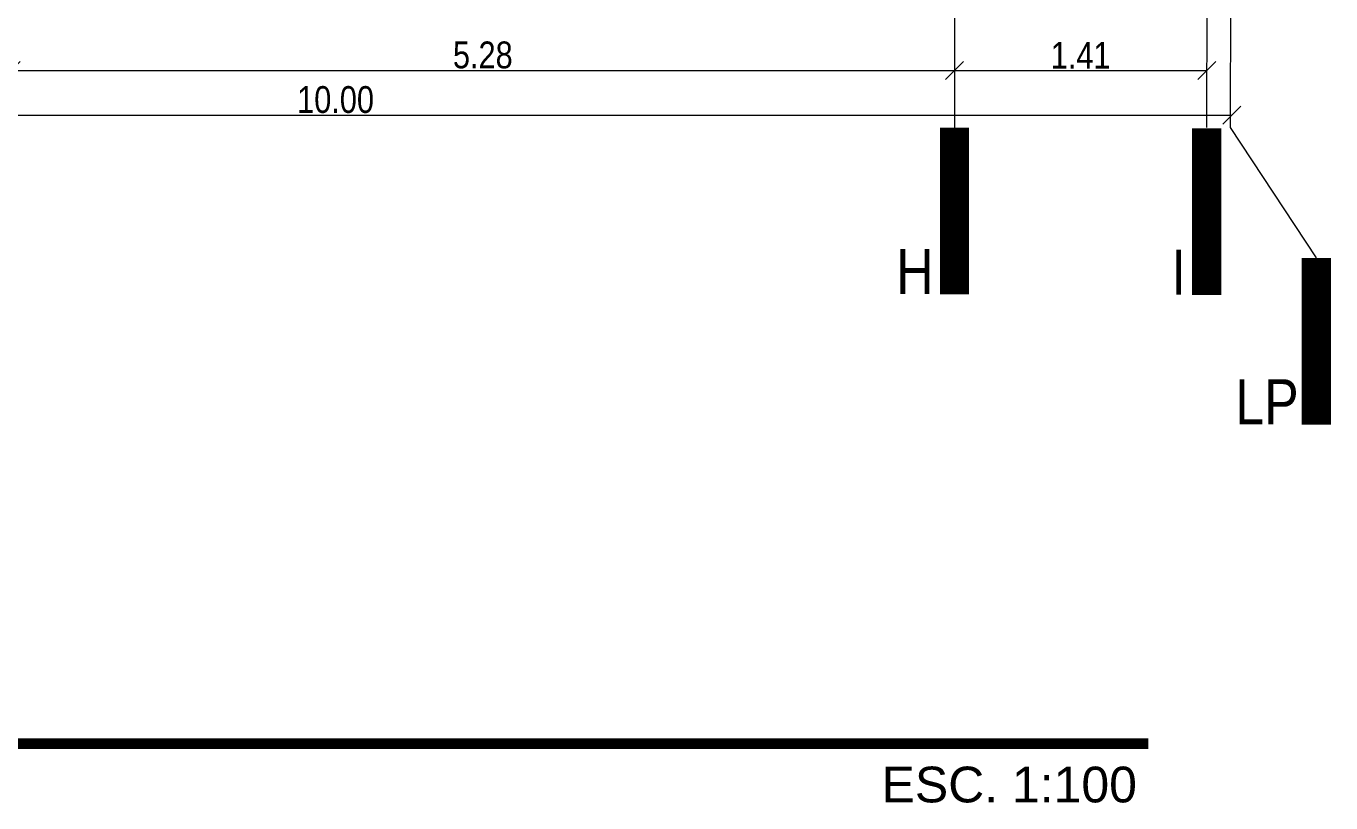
# Model space of a CAD drawing. Header units: millimetres. Extents: x 2787.4 to 2811.7, y 1328.5 to 1358.7.
# Drawn here: x 2793.67 to 2800.97, y 1328.5 to 1332.84 of the extents above; entities that cross this region are included whole.
import ezdxf
from ezdxf.enums import TextEntityAlignment as Align

# ---------------------------------------------------------------- set-up
doc = ezdxf.new("R2010")
doc.units = ezdxf.units.MM
doc.linetypes.add('ACAD_ISO04W100', pattern=[30, 24, -3, 0, -3])
doc.linetypes.add('CENTER', pattern=[2, 1.25, -0.25, 0.25, -0.25])
doc.layers.get('0').update_dxf_attribs({"lineweight": 5})
doc.layers.get('Defpoints').update_dxf_attribs({"lineweight": 5})
for name, color, linetype, lineweight in [('0 EJES', 8, 'CENTER', 0), ('14-DIM INTERIOR', 7, 'Continuous', 5), ('7-EJES', 7, 'ACAD_ISO04W100', 5)]:
    doc.layers.add(name, color=color, linetype=linetype, lineweight=lineweight)
doc.styles.add('ARIALNARROW', font='ARIALN.TTF', dxfattribs={"height": 0.13})
doc.styles.get("Standard").update_dxf_attribs({"font": 'arial.ttf'})
doc.styles.add('TEXTOS', font='ARIALN.TTF')
doc.dimstyles.new('Copy of COTAS-DET', dxfattribs={"dimtxt": 0.15, "dimasz": 0.1, "dimexe": 0.18, "dimexo": 0.0625, "dimgap": 0.01, "dimtad": 1, "dimzin": 0, "dimdsep": 46, "dimtxsty": 'TEXTOS', "dimblk": 'OBLIQUE', "dimcen": 0.04, "dimse1": 1, "dimse2": 1, "dimclrd": 256, "dimclrt": 256, "dimadec": 0, "dimazin": 0, "dimtfac": 1, "dimtofl": 0, "dimtmove": 0, "dimatfit": 3, "dimfxl": 1, "dimtolj": 1, "dimtzin": 0, "dimlwd": -1, "dimarcsym": 0})

# ---------------------------------------------------------------- blocks, each defined once
blk = doc.blocks.new('_Oblique')
at = {"color": 0, "lineweight": -2}
blk.add_line((-0.5, -0.5), (0.5, 0.5), dxfattribs=at)
blk = doc.blocks.new('*D155')
at = {"layer": '14-DIM INTERIOR', "transparency": 16777216}
blk.add_line((2793.5879, 1332.5962), (2798.8659, 1332.5962), dxfattribs=at)
at = {"layer": 'Defpoints', "color": 0, "transparency": 16777216}
for p in [(2793.5879, 1332.5962), (2798.8659, 1332.5962), (2798.8659, 1332.5962)]:
    blk.add_point(p, dxfattribs=at)
at = {"layer": '14-DIM INTERIOR', "transparency": 16777216, "xscale": 0.1, "yscale": 0.1, "zscale": 0.1, "rotation": 180}
blk.add_blockref('_Oblique', (2793.5879, 1332.5962), dxfattribs=at)
at = {"layer": '14-DIM INTERIOR', "transparency": 16777216, "xscale": 0.1, "yscale": 0.1, "zscale": 0.1}
blk.add_blockref('_Oblique', (2798.8659, 1332.5962), dxfattribs=at)
at = {"layer": '14-DIM INTERIOR', "transparency": 16777216, "insert": (2796.2269, 1332.6828), "char_height": 0.15, "attachment_point": 5, "style": 'TEXTOS'}
blk.add_mtext('\\A1;5.28', dxfattribs=at)
blk = doc.blocks.new('*D156')
at = {"layer": '14-DIM INTERIOR', "transparency": 16777216}
blk.add_line((2798.8659, 1332.5962), (2800.2784, 1332.5962), dxfattribs=at)
at = {"layer": 'Defpoints', "color": 0, "transparency": 16777216}
for p in [(2798.8659, 1332.5962), (2800.2784, 1332.5962), (2800.2784, 1332.5763)]:
    blk.add_point(p, dxfattribs=at)
at = {"layer": '14-DIM INTERIOR', "transparency": 16777216, "xscale": 0.1, "yscale": 0.1, "zscale": 0.1, "rotation": 180}
blk.add_blockref('_Oblique', (2798.8659, 1332.5962), dxfattribs=at)
at = {"layer": '14-DIM INTERIOR', "transparency": 16777216, "xscale": 0.1, "yscale": 0.1, "zscale": 0.1}
blk.add_blockref('_Oblique', (2800.2784, 1332.5962), dxfattribs=at)
at = {"layer": '14-DIM INTERIOR', "transparency": 16777216, "insert": (2799.5722, 1332.6816), "char_height": 0.15, "attachment_point": 5, "style": 'TEXTOS'}
blk.add_mtext('\\A1;1.41', dxfattribs=at)
blk = doc.blocks.new('*D168')
at = {"layer": '14-DIM INTERIOR', "transparency": 16777216}
blk.add_line((2790.3879, 1332.3464), (2800.4179, 1332.3464), dxfattribs=at)
at = {"layer": 'Defpoints', "color": 0, "transparency": 16777216}
for p in [(2790.3879, 1335.0587), (2800.4179, 1335.0587), (2800.4179, 1332.3464)]:
    blk.add_point(p, dxfattribs=at)
at = {"layer": '14-DIM INTERIOR', "transparency": 16777216, "xscale": 0.1, "yscale": 0.1, "zscale": 0.1, "rotation": 180}
blk.add_blockref('_Oblique', (2790.3879, 1332.3464), dxfattribs=at)
at = {"layer": '14-DIM INTERIOR', "transparency": 16777216, "xscale": 0.1, "yscale": 0.1, "zscale": 0.1}
blk.add_blockref('_Oblique', (2800.4179, 1332.3464), dxfattribs=at)
at = {"layer": '14-DIM INTERIOR', "transparency": 16777216, "insert": (2795.4029, 1332.433), "char_height": 0.15, "attachment_point": 5, "style": 'TEXTOS'}
blk.add_mtext('\\A1;10.00', dxfattribs=at)

msp = doc.modelspace()

# ---------------------------------------------------------------- linework, layer by layer
for points, const_width in [([(2798.8659, 1331.3436), (2798.8659, 1332.2769)], 0.163), ([(2800.2777, 1331.3404), (2800.2777, 1332.2737)], 0.163), ([(2800.8912, 1331.5479), (2800.8912, 1330.6146)], 0.163), ([(2790.8045, 1328.8292), (2799.9508, 1328.8292)], 0.0595)]:
    msp.add_lwpolyline(points, dxfattribs=dict(const_width=const_width))
at = {"layer": '7-EJES', "ltscale": 0.5}
msp.add_line((2800.8912, 1331.5479), (2800.4115, 1332.2769), dxfattribs=at)
for points in [[(2800.2777, 1332.2769), (2800.3348, 1356.9112)], [(2800.4115, 1332.2769), (2800.4685, 1356.9112)], [(2798.8659, 1338.4837), (2798.8659, 1332.2769)]]:
    msp.add_lwpolyline(points, dxfattribs=at)

# ---------------------------------------------------------------- texts
at = {"insert": (2798.4585, 1328.7014), "char_height": 0.2, "attachment_point": 1}
msp.add_mtext_dynamic_manual_height_columns('ESC. 1:100', width=1.388585, gutter_width=12.5, heights=[0], dxfattribs=at)
at = {"layer": '0 EJES', "color": 18, "linetype": 'Continuous', "true_color": 0x000000, "style": 'ARIALNARROW'}
for s, p in [('H', (2798.7492, 1331.2696)), ('I', (2800.161, 1331.2663)), ('LP', (2800.7925, 1330.5405))]:
    msp.add_text(s, height=0.2528, dxfattribs=at).set_placement(p, align=Align.BOTTOM_RIGHT)

# ---------------------------------------------------------------- dimensions: what is measured, and where the dimension line sits
at = {"layer": '14-DIM INTERIOR'}
dim = msp.add_aligned_dim(p1=(2790.3879, 1335.0587), p2=(2800.4179, 1335.0587), distance=-2.7123, text='10.00', dimstyle='Copy of COTAS-DET', dxfattribs=at)
dim.commit()
dim.dimension.update_dxf_attribs({"geometry": '*D168', "text_midpoint": (2795.4029, 1332.433)})
for base, p1, p2, picture, middle in [((2798.8659, 1332.5962), (2793.5879, 1332.5962), (2798.8659, 1332.5962), '*D155', (2796.2269, 1332.6828)), ((2800.2784, 1332.5962), (2798.8659, 1332.5962), (2800.2784, 1332.5763), '*D156', (2799.5722, 1332.6816))]:
    dim = msp.add_linear_dim(base=base, p1=p1, p2=p2, angle=180, dimstyle='Copy of COTAS-DET', override={"dimtmove": 1}, dxfattribs=at)
    dim.commit()
    dim.dimension.update_dxf_attribs({"geometry": picture, "text_midpoint": middle})

doc.saveas('drawing.dxf')
